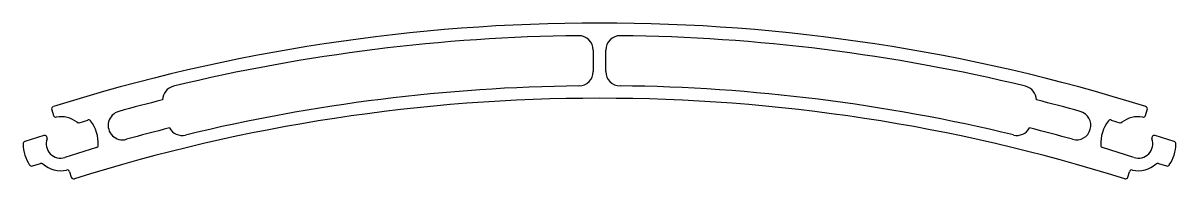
# Model space of a CAD drawing. Extents: x -88 to 87, y -18 to 6.
import ezdxf

# ---------------------------------------------------------------- set-up
doc = ezdxf.new("R2010")
doc.units = 0
doc.header["$MEASUREMENT"] = 0
doc.layers.get('0').update_dxf_attribs({"linetype": 'CONTINUOUS'})

msp = doc.modelspace()

# ---------------------------------------------------------------- linework, layer by layer
for p, q in [((-1.77, 1.67), (-1.77, -1.57)), ((0.14, -1.57), (0.14, 1.67)), ((-84.09, -7.38), (-83.82, -8.24)), ((82.19, -8.24), (82.46, -7.38)), ((-79.9, -9.35), (-78.6, -8.94)), ((76.98, -8.94), (78.27, -9.35)), ((-85.27, -11.31), (-88.18, -12.23)), ((86.55, -12.23), (83.64, -11.31)), ((-77.29, -13.12), (-82.07, -14.63)), ((80.44, -14.63), (75.66, -13.12)), ((-87.01, -15.92), (-85.8, -15.54)), ((84.17, -15.54), (85.39, -15.92)), ((-81.39, -16.79), (-81.13, -17.63)), ((79.5, -17.63), (79.76, -16.79))]:
    msp.add_line(p, q)
for centre, radius, start, end in [((-0.81, -272.34), 278.13, 72.631, 107.369), ((-0.81, -272.34), 276.23, 90.6572, 103.5583), ((-3.96, 1.67), 2.19, 0, 90.6572), ((2.33, 1.67), 2.19, 89.3428, 180), ((-0.81, -272.34), 276.23, 76.4417, 89.3428), ((-3.96, -1.57), 2.19, 270.6651, 0), ((2.33, -1.57), 2.19, 180, 269.3362), ((-65.06, -5.95), 2.19, 103.5583, 178.6576), ((-0.81, -272.34), 268.6, 90.6651, 103.552), ((-0.81, -272.34), 268.61, 76.448, 89.3349), ((63.43, -5.95), 2.19, 1.3424, 76.4433), ((-83.73, -7.26), 0.381, 107.369, 197.5), ((-0.81, -272.34), 266.7, 72.5817, 107.4183), ((-0.81, -272.34), 274.61, 104, 105.4364), ((-0.81, -272.34), 274.61, 74.5636, 76), ((82.1, -7.26), 0.381, 342.5019, 72.631), ((-83.46, -8.12), 0.381, 197.5046, 279.3411), ((-82.73, -12.54), 4.1, 52.5621, 99.3458), ((-73.32, -9.76), 2.19, 105.4373, 285.4373), ((71.69, -9.76), 2.19, 254.5645, 74.5645), ((81.1, -12.54), 4.1, 80.6546, 127.438), ((81.83, -8.12), 0.381, 260.6546, 342.5019), ((-80.01, -8.98), 0.381, 232.5653, 287.5), ((-78.49, -9.3), 0.381, 37.3334, 107.5), ((-82.73, -12.54), 5.72, 357.667, 37.3334), ((-0.81, -272.34), 270.22, 104, 105.4364), ((-64.27, -9.09), 2.19, 208.8976, 283.5532), ((62.64, -9.09), 2.19, 256.448, 331.1024), ((-0.81, -272.34), 270.22, 74.5636, 76), ((81.1, -12.54), 5.72, 142.6666, 182.3334), ((76.86, -9.3), 0.381, 72.5, 142.6666), ((78.38, -8.98), 0.381, 252.5019, 307.4333), ((-88.06, -12.59), 0.381, 107.5, 180.5422), ((-85.15, -11.67), 0.381, 340.2794, 107.5), ((-82.73, -12.54), 2.19, 160.2749, 287.5006), ((81.1, -12.54), 2.19, 252.5, 19.7253), ((83.52, -11.67), 0.381, 72.502, 199.719), ((86.44, -12.59), 0.381, 359.4578, 72.502), ((-82.73, -12.54), 5.72, 180.5422, 214.4579), ((-77.4, -12.76), 0.381, 287.5046, 357.6718), ((75.77, -12.76), 0.381, 182.3334, 252.5), ((81.1, -12.54), 5.71, 325.5422, 359.4578), ((-87.13, -15.56), 0.381, 214.4593, 287.5), ((-85.69, -15.9), 0.381, 48.6801, 107.5), ((-82.73, -12.54), 4.1, 228.6801, 282.6179), ((81.1, -12.54), 4.1, 257.3821, 311.3199), ((84.06, -15.9), 0.381, 72.5, 131.3199), ((85.5, -15.56), 0.381, 252.5019, 325.5422), ((-81.75, -16.91), 0.381, 17.5, 102.6179), ((80.12, -16.91), 0.381, 77.3821, 162.5019), ((-80.76, -17.51), 0.381, 197.5, 287.4183), ((79.14, -17.51), 0.381, 252.5817, 342.502)]:
    msp.add_arc(centre, radius, start, end)

doc.saveas('drawing.dxf')
